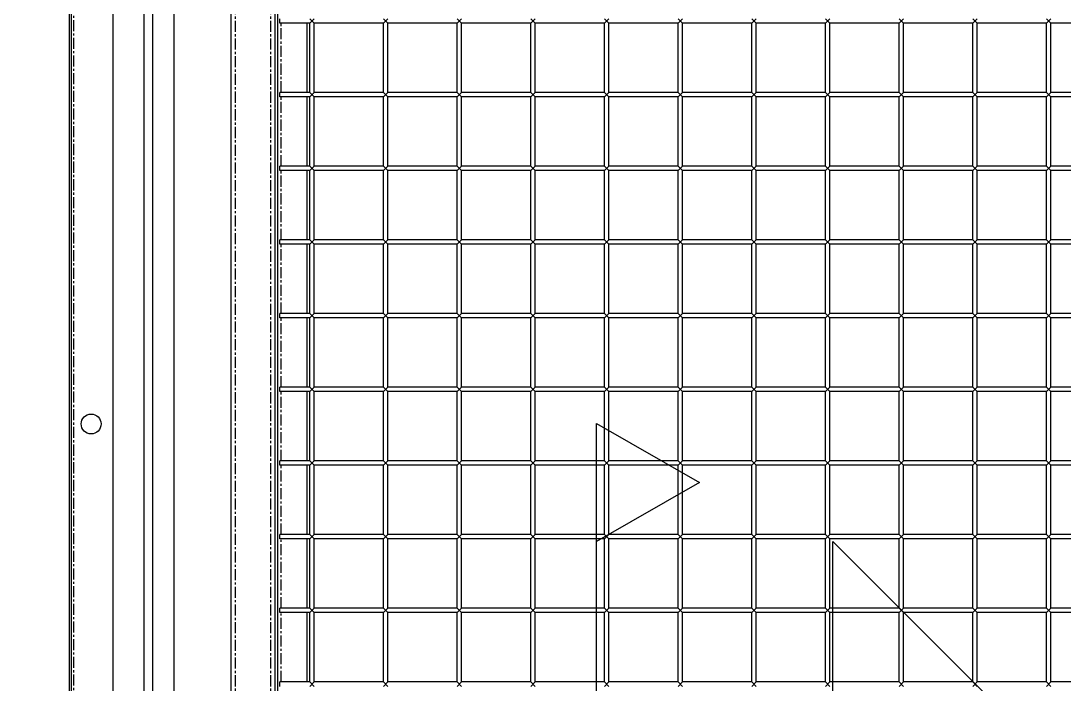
# Model space of a CAD drawing. Header units: millimetres. Extents: x -198529 to 244266, y -64 to 158464.
# Drawn here: x -146401 to -145693, y 97567 to 98017 of the extents above; entities that cross this region are included whole.
import ezdxf

# ---------------------------------------------------------------- set-up
doc = ezdxf.new("R2010")
doc.units = ezdxf.units.MM
doc.linetypes.add('CENTER', pattern=[12, 7.5, -1.5, 1.5, -1.5])
doc.linetypes.add('HIDDEN2', pattern=[4.7625, 3.175, -1.5875])
for name, color, linetype in [('0-DCC', 30, 'Continuous'), ('0-DCC-STRUC-T', 4, 'Continuous'), ('K-CEIL-DCC-RACK', 10, 'Continuous')]:
    doc.layers.add(name, color=color, linetype=linetype)

# ---------------------------------------------------------------- blocks, each defined once
blk = doc.blocks.new('DCC2850x2600(左)')
at = {"color": 0, "linetype": 'Continuous'}
for p, q in [((47850, -71878.48), (47850, -74478.48)), ((47851.5, -71878.48), (47851.5, -74478.48)), ((47960, -74478.48), (47960, -71878.48)), ((47990, -74478.48), (47990, -71878.48)), ((47991.5, -71930.88), (47991.5, -74426.08)), ((47880, -74441.08), (47880, -71960.73)), ((47921.28, -74441.08), (47921.28, -71960.73)), ((47993, -73656.48), (47993, -73653.48)), ((48016.5, -73656.48), (48013.5, -73653.48)), ((48013.5, -73656.48), (48016.5, -73653.48)), ((48066.5, -73656.48), (48063.5, -73653.48)), ((48063.5, -73656.48), (48066.5, -73653.48)), ((48116.5, -73656.48), (48113.5, -73653.48)), ((48113.5, -73656.48), (48116.5, -73653.48)), ((48166.5, -73656.48), (48163.5, -73653.48)), ((48163.5, -73656.48), (48166.5, -73653.48)), ((48213.5, -73653.48), (48216.5, -73656.48)), ((48213.5, -73656.48), (48216.5, -73653.48)), ((48263.5, -73653.48), (48266.5, -73656.48)), ((48263.5, -73656.48), (48266.5, -73653.48)), ((48313.5, -73653.48), (48316.5, -73656.48)), ((48313.5, -73656.48), (48316.5, -73653.48)), ((48363.5, -73653.48), (48366.5, -73656.48)), ((48363.5, -73656.48), (48366.5, -73653.48)), ((48413.5, -73653.48), (48416.5, -73656.48)), ((48413.5, -73656.48), (48416.5, -73653.48)), ((48463.5, -73653.48), (48466.5, -73656.48)), ((48463.5, -73656.48), (48466.5, -73653.48)), ((48513.5, -73653.48), (48516.5, -73656.48)), ((48513.5, -73656.48), (48516.5, -73653.48)), ((48013.5, -73656.48), (47993, -73656.48)), ((48011.5, -73656.48), (48011.5, -73703.48)), ((48013.5, -73703.48), (48013.5, -73656.48)), ((48016.5, -73703.48), (48016.5, -73656.48)), ((48063.5, -73656.48), (48016.5, -73656.48)), ((48063.5, -73703.48), (48063.5, -73656.48)), ((48066.5, -73703.48), (48066.5, -73656.48)), ((48113.5, -73656.48), (48066.5, -73656.48)), ((48113.5, -73703.48), (48113.5, -73656.48)), ((48116.5, -73703.48), (48116.5, -73656.48)), ((48163.5, -73656.48), (48116.5, -73656.48)), ((48163.5, -73703.48), (48163.5, -73656.48)), ((48166.5, -73703.48), (48166.5, -73656.48)), ((48213.5, -73656.48), (48166.5, -73656.48)), ((48213.5, -73703.48), (48213.5, -73656.48)), ((48216.5, -73703.48), (48216.5, -73656.48)), ((48263.5, -73656.48), (48216.5, -73656.48)), ((48263.5, -73703.48), (48263.5, -73656.48)), ((48266.5, -73703.48), (48266.5, -73656.48)), ((48313.5, -73656.48), (48266.5, -73656.48)), ((48313.5, -73703.48), (48313.5, -73656.48)), ((48316.5, -73703.48), (48316.5, -73656.48)), ((48363.5, -73656.48), (48316.5, -73656.48)), ((48363.5, -73703.48), (48363.5, -73656.48)), ((48366.5, -73703.48), (48366.5, -73656.48)), ((48413.5, -73656.48), (48366.5, -73656.48)), ((48413.5, -73703.48), (48413.5, -73656.48)), ((48416.5, -73703.48), (48416.5, -73656.48)), ((48463.5, -73656.48), (48416.5, -73656.48)), ((48463.5, -73703.48), (48463.5, -73656.48)), ((48466.5, -73703.48), (48466.5, -73656.48)), ((48513.5, -73656.48), (48466.5, -73656.48)), ((48513.5, -73703.48), (48513.5, -73656.48)), ((48516.5, -73703.48), (48516.5, -73656.48)), ((48563.5, -73656.48), (48516.5, -73656.48)), ((47993, -73706.48), (47993, -73703.48)), ((48013.5, -73703.48), (47993, -73703.48)), ((48016.5, -73706.48), (48013.5, -73703.48)), ((48013.5, -73706.48), (48016.5, -73703.48)), ((48063.5, -73703.48), (48016.5, -73703.48)), ((48066.5, -73706.48), (48063.5, -73703.48)), ((48063.5, -73706.48), (48066.5, -73703.48)), ((48113.5, -73703.48), (48066.5, -73703.48)), ((48116.5, -73706.48), (48113.5, -73703.48)), ((48113.5, -73706.48), (48116.5, -73703.48)), ((48163.5, -73703.48), (48116.5, -73703.48)), ((48163.5, -73703.48), (48166.5, -73706.48)), ((48163.5, -73706.48), (48166.5, -73703.48)), ((48213.5, -73703.48), (48166.5, -73703.48)), ((48213.5, -73703.48), (48216.5, -73706.48)), ((48213.5, -73706.48), (48216.5, -73703.48)), ((48263.5, -73703.48), (48216.5, -73703.48)), ((48263.5, -73703.48), (48266.5, -73706.48)), ((48263.5, -73706.48), (48266.5, -73703.48)), ((48313.5, -73703.48), (48266.5, -73703.48)), ((48313.5, -73703.48), (48316.5, -73706.48)), ((48313.5, -73706.48), (48316.5, -73703.48)), ((48363.5, -73703.48), (48316.5, -73703.48)), ((48363.5, -73703.48), (48366.5, -73706.48)), ((48363.5, -73706.48), (48366.5, -73703.48)), ((48413.5, -73703.48), (48366.5, -73703.48)), ((48413.5, -73703.48), (48416.5, -73706.48)), ((48413.5, -73706.48), (48416.5, -73703.48)), ((48463.5, -73703.48), (48416.5, -73703.48)), ((48463.5, -73703.48), (48466.5, -73706.48)), ((48463.5, -73706.48), (48466.5, -73703.48)), ((48513.5, -73703.48), (48466.5, -73703.48)), ((48513.5, -73703.48), (48516.5, -73706.48)), ((48513.5, -73706.48), (48516.5, -73703.48)), ((48563.5, -73703.48), (48516.5, -73703.48)), ((48013.5, -73706.48), (47993, -73706.48)), ((48011.5, -73706.48), (48011.5, -73753.48)), ((48013.5, -73753.48), (48013.5, -73706.48)), ((48016.5, -73753.48), (48016.5, -73706.48)), ((48063.5, -73706.48), (48016.5, -73706.48)), ((48063.5, -73753.48), (48063.5, -73706.48)), ((48066.5, -73753.48), (48066.5, -73706.48)), ((48113.5, -73706.48), (48066.5, -73706.48)), ((48113.5, -73753.48), (48113.5, -73706.48)), ((48116.5, -73753.48), (48116.5, -73706.48)), ((48163.5, -73706.48), (48116.5, -73706.48)), ((48163.5, -73753.48), (48163.5, -73706.48)), ((48166.5, -73753.48), (48166.5, -73706.48)), ((48213.5, -73706.48), (48166.5, -73706.48)), ((48213.5, -73753.48), (48213.5, -73706.48)), ((48216.5, -73753.48), (48216.5, -73706.48)), ((48263.5, -73706.48), (48216.5, -73706.48)), ((48263.5, -73753.48), (48263.5, -73706.48)), ((48266.5, -73753.48), (48266.5, -73706.48)), ((48313.5, -73706.48), (48266.5, -73706.48)), ((48313.5, -73753.48), (48313.5, -73706.48)), ((48316.5, -73753.48), (48316.5, -73706.48)), ((48363.5, -73706.48), (48316.5, -73706.48)), ((48363.5, -73753.48), (48363.5, -73706.48)), ((48366.5, -73753.48), (48366.5, -73706.48)), ((48413.5, -73706.48), (48366.5, -73706.48)), ((48413.5, -73753.48), (48413.5, -73706.48)), ((48416.5, -73753.48), (48416.5, -73706.48)), ((48463.5, -73706.48), (48416.5, -73706.48)), ((48463.5, -73753.48), (48463.5, -73706.48)), ((48466.5, -73753.48), (48466.5, -73706.48)), ((48513.5, -73706.48), (48466.5, -73706.48)), ((48513.5, -73753.48), (48513.5, -73706.48)), ((48516.5, -73753.48), (48516.5, -73706.48)), ((48563.5, -73706.48), (48516.5, -73706.48)), ((47993, -73756.48), (47993, -73753.48)), ((48013.5, -73753.48), (47993, -73753.48)), ((48016.5, -73756.48), (48013.5, -73753.48)), ((48013.5, -73756.48), (48016.5, -73753.48)), ((48063.5, -73753.48), (48016.5, -73753.48)), ((48066.5, -73756.48), (48063.5, -73753.48)), ((48063.5, -73756.48), (48066.5, -73753.48)), ((48113.5, -73753.48), (48066.5, -73753.48)), ((48113.5, -73753.48), (48116.5, -73756.48)), ((48113.5, -73756.48), (48116.5, -73753.48)), ((48163.5, -73753.48), (48116.5, -73753.48)), ((48163.5, -73753.48), (48166.5, -73756.48)), ((48163.5, -73756.48), (48166.5, -73753.48)), ((48213.5, -73753.48), (48166.5, -73753.48)), ((48213.5, -73753.48), (48216.5, -73756.48)), ((48213.5, -73756.48), (48216.5, -73753.48)), ((48263.5, -73753.48), (48216.5, -73753.48)), ((48263.5, -73753.48), (48266.5, -73756.48)), ((48263.5, -73756.48), (48266.5, -73753.48)), ((48313.5, -73753.48), (48266.5, -73753.48)), ((48313.5, -73753.48), (48316.5, -73756.48)), ((48313.5, -73756.48), (48316.5, -73753.48)), ((48363.5, -73753.48), (48316.5, -73753.48)), ((48363.5, -73753.48), (48366.5, -73756.48)), ((48363.5, -73756.48), (48366.5, -73753.48)), ((48413.5, -73753.48), (48366.5, -73753.48)), ((48413.5, -73753.48), (48416.5, -73756.48)), ((48413.5, -73756.48), (48416.5, -73753.48)), ((48463.5, -73753.48), (48416.5, -73753.48)), ((48463.5, -73753.48), (48466.5, -73756.48)), ((48463.5, -73756.48), (48466.5, -73753.48)), ((48513.5, -73753.48), (48466.5, -73753.48)), ((48513.5, -73753.48), (48516.5, -73756.48)), ((48513.5, -73756.48), (48516.5, -73753.48)), ((48563.5, -73753.48), (48516.5, -73753.48)), ((48013.5, -73756.48), (47993, -73756.48)), ((48011.5, -73756.48), (48011.5, -73803.48)), ((48013.5, -73803.48), (48013.5, -73756.48)), ((48016.5, -73803.48), (48016.5, -73756.48)), ((48063.5, -73756.48), (48016.5, -73756.48)), ((48063.5, -73803.48), (48063.5, -73756.48)), ((48066.5, -73803.48), (48066.5, -73756.48)), ((48113.5, -73756.48), (48066.5, -73756.48)), ((48113.5, -73803.48), (48113.5, -73756.48)), ((48116.5, -73803.48), (48116.5, -73756.48)), ((48163.5, -73756.48), (48116.5, -73756.48)), ((48163.5, -73803.48), (48163.5, -73756.48)), ((48166.5, -73803.48), (48166.5, -73756.48)), ((48213.5, -73756.48), (48166.5, -73756.48)), ((48213.5, -73803.48), (48213.5, -73756.48)), ((48216.5, -73803.48), (48216.5, -73756.48)), ((48263.5, -73756.48), (48216.5, -73756.48)), ((48263.5, -73803.48), (48263.5, -73756.48)), ((48266.5, -73803.48), (48266.5, -73756.48)), ((48313.5, -73756.48), (48266.5, -73756.48)), ((48313.5, -73803.48), (48313.5, -73756.48)), ((48316.5, -73803.48), (48316.5, -73756.48)), ((48363.5, -73756.48), (48316.5, -73756.48)), ((48363.5, -73803.48), (48363.5, -73756.48)), ((48366.5, -73803.48), (48366.5, -73756.48)), ((48413.5, -73756.48), (48366.5, -73756.48)), ((48413.5, -73803.48), (48413.5, -73756.48)), ((48416.5, -73803.48), (48416.5, -73756.48)), ((48463.5, -73756.48), (48416.5, -73756.48)), ((48463.5, -73803.48), (48463.5, -73756.48)), ((48466.5, -73803.48), (48466.5, -73756.48)), ((48513.5, -73756.48), (48466.5, -73756.48)), ((48513.5, -73803.48), (48513.5, -73756.48)), ((48516.5, -73803.48), (48516.5, -73756.48)), ((48563.5, -73756.48), (48516.5, -73756.48)), ((47993, -73806.48), (47993, -73803.48)), ((48013.5, -73803.48), (47993, -73803.48)), ((48013.5, -73806.48), (47993, -73806.48)), ((48011.5, -73806.48), (48011.5, -73853.48)), ((48016.5, -73806.48), (48013.5, -73803.48)), ((48013.5, -73806.48), (48016.5, -73803.48)), ((48013.5, -73853.48), (48013.5, -73806.48)), ((48063.5, -73803.48), (48016.5, -73803.48)), ((48016.5, -73853.48), (48016.5, -73806.48)), ((48063.5, -73806.48), (48016.5, -73806.48)), ((48063.5, -73803.48), (48066.5, -73806.48)), ((48063.5, -73806.48), (48066.5, -73803.48)), ((48063.5, -73853.48), (48063.5, -73806.48)), ((48113.5, -73803.48), (48066.5, -73803.48)), ((48066.5, -73853.48), (48066.5, -73806.48)), ((48113.5, -73806.48), (48066.5, -73806.48)), ((48113.5, -73803.48), (48116.5, -73806.48)), ((48113.5, -73806.48), (48116.5, -73803.48)), ((48113.5, -73853.48), (48113.5, -73806.48)), ((48163.5, -73803.48), (48116.5, -73803.48)), ((48116.5, -73853.48), (48116.5, -73806.48)), ((48163.5, -73806.48), (48116.5, -73806.48)), ((48163.5, -73803.48), (48166.5, -73806.48)), ((48163.5, -73806.48), (48166.5, -73803.48)), ((48163.5, -73853.48), (48163.5, -73806.48)), ((48213.5, -73803.48), (48166.5, -73803.48)), ((48166.5, -73853.48), (48166.5, -73806.48)), ((48213.5, -73806.48), (48166.5, -73806.48)), ((48213.5, -73803.48), (48216.5, -73806.48)), ((48213.5, -73806.48), (48216.5, -73803.48)), ((48213.5, -73853.48), (48213.5, -73806.48)), ((48263.5, -73803.48), (48216.5, -73803.48)), ((48216.5, -73853.48), (48216.5, -73806.48)), ((48263.5, -73806.48), (48216.5, -73806.48)), ((48263.5, -73803.48), (48266.5, -73806.48)), ((48263.5, -73806.48), (48266.5, -73803.48)), ((48263.5, -73853.48), (48263.5, -73806.48)), ((48313.5, -73803.48), (48266.5, -73803.48)), ((48266.5, -73853.48), (48266.5, -73806.48)), ((48313.5, -73806.48), (48266.5, -73806.48)), ((48313.5, -73803.48), (48316.5, -73806.48)), ((48313.5, -73806.48), (48316.5, -73803.48)), ((48313.5, -73853.48), (48313.5, -73806.48)), ((48363.5, -73803.48), (48316.5, -73803.48)), ((48316.5, -73853.48), (48316.5, -73806.48)), ((48363.5, -73806.48), (48316.5, -73806.48)), ((48363.5, -73803.48), (48366.5, -73806.48)), ((48363.5, -73806.48), (48366.5, -73803.48)), ((48363.5, -73853.48), (48363.5, -73806.48)), ((48413.5, -73803.48), (48366.5, -73803.48)), ((48366.5, -73853.48), (48366.5, -73806.48)), ((48413.5, -73806.48), (48366.5, -73806.48)), ((48413.5, -73803.48), (48416.5, -73806.48)), ((48413.5, -73806.48), (48416.5, -73803.48)), ((48413.5, -73853.48), (48413.5, -73806.48)), ((48463.5, -73803.48), (48416.5, -73803.48)), ((48416.5, -73853.48), (48416.5, -73806.48)), ((48463.5, -73806.48), (48416.5, -73806.48)), ((48463.5, -73803.48), (48466.5, -73806.48)), ((48463.5, -73806.48), (48466.5, -73803.48)), ((48463.5, -73853.48), (48463.5, -73806.48)), ((48513.5, -73803.48), (48466.5, -73803.48)), ((48466.5, -73853.48), (48466.5, -73806.48)), ((48513.5, -73806.48), (48466.5, -73806.48)), ((48513.5, -73803.48), (48516.5, -73806.48)), ((48513.5, -73806.48), (48516.5, -73803.48)), ((48513.5, -73853.48), (48513.5, -73806.48)), ((48563.5, -73803.48), (48516.5, -73803.48)), ((48516.5, -73853.48), (48516.5, -73806.48)), ((48563.5, -73806.48), (48516.5, -73806.48)), ((47993, -73856.48), (47993, -73853.48)), ((48013.5, -73853.48), (47993, -73853.48)), ((48013.5, -73856.48), (47993, -73856.48)), ((48011.5, -73856.48), (48011.5, -73903.48)), ((48013.5, -73853.48), (48016.5, -73856.48)), ((48013.5, -73856.48), (48016.5, -73853.48)), ((48013.5, -73903.48), (48013.5, -73856.48)), ((48063.5, -73853.48), (48016.5, -73853.48)), ((48016.5, -73903.48), (48016.5, -73856.48)), ((48063.5, -73856.48), (48016.5, -73856.48)), ((48063.5, -73853.48), (48066.5, -73856.48)), ((48063.5, -73856.48), (48066.5, -73853.48)), ((48063.5, -73903.48), (48063.5, -73856.48)), ((48113.5, -73853.48), (48066.5, -73853.48)), ((48066.5, -73903.48), (48066.5, -73856.48)), ((48113.5, -73856.48), (48066.5, -73856.48)), ((48113.5, -73853.48), (48116.5, -73856.48)), ((48113.5, -73856.48), (48116.5, -73853.48)), ((48113.5, -73903.48), (48113.5, -73856.48)), ((48163.5, -73853.48), (48116.5, -73853.48)), ((48116.5, -73903.48), (48116.5, -73856.48)), ((48163.5, -73856.48), (48116.5, -73856.48)), ((48163.5, -73853.48), (48166.5, -73856.48)), ((48163.5, -73856.48), (48166.5, -73853.48)), ((48163.5, -73903.48), (48163.5, -73856.48)), ((48213.5, -73853.48), (48166.5, -73853.48)), ((48166.5, -73903.48), (48166.5, -73856.48)), ((48213.5, -73856.48), (48166.5, -73856.48)), ((48213.5, -73853.48), (48216.5, -73856.48)), ((48213.5, -73856.48), (48216.5, -73853.48)), ((48213.5, -73903.48), (48213.5, -73856.48)), ((48263.5, -73853.48), (48216.5, -73853.48)), ((48216.5, -73903.48), (48216.5, -73856.48)), ((48263.5, -73856.48), (48216.5, -73856.48)), ((48263.5, -73853.48), (48266.5, -73856.48)), ((48263.5, -73856.48), (48266.5, -73853.48)), ((48263.5, -73903.48), (48263.5, -73856.48)), ((48313.5, -73853.48), (48266.5, -73853.48)), ((48266.5, -73903.48), (48266.5, -73856.48)), ((48313.5, -73856.48), (48266.5, -73856.48)), ((48313.5, -73853.48), (48316.5, -73856.48)), ((48313.5, -73856.48), (48316.5, -73853.48)), ((48313.5, -73903.48), (48313.5, -73856.48)), ((48363.5, -73853.48), (48316.5, -73853.48)), ((48316.5, -73903.48), (48316.5, -73856.48)), ((48363.5, -73856.48), (48316.5, -73856.48)), ((48363.5, -73853.48), (48366.5, -73856.48)), ((48363.5, -73856.48), (48366.5, -73853.48)), ((48363.5, -73903.48), (48363.5, -73856.48)), ((48413.5, -73853.48), (48366.5, -73853.48)), ((48366.5, -73903.48), (48366.5, -73856.48)), ((48413.5, -73856.48), (48366.5, -73856.48)), ((48413.5, -73853.48), (48416.5, -73856.48)), ((48413.5, -73856.48), (48416.5, -73853.48)), ((48413.5, -73903.48), (48413.5, -73856.48)), ((48463.5, -73853.48), (48416.5, -73853.48)), ((48416.5, -73903.48), (48416.5, -73856.48)), ((48463.5, -73856.48), (48416.5, -73856.48)), ((48463.5, -73853.48), (48466.5, -73856.48)), ((48463.5, -73856.48), (48466.5, -73853.48)), ((48463.5, -73903.48), (48463.5, -73856.48)), ((48513.5, -73853.48), (48466.5, -73853.48)), ((48466.5, -73903.48), (48466.5, -73856.48)), ((48513.5, -73856.48), (48466.5, -73856.48)), ((48513.5, -73853.48), (48516.5, -73856.48)), ((48513.5, -73856.48), (48516.5, -73853.48)), ((48513.5, -73903.48), (48513.5, -73856.48)), ((48563.5, -73853.48), (48516.5, -73853.48)), ((48516.5, -73903.48), (48516.5, -73856.48)), ((48563.5, -73856.48), (48516.5, -73856.48)), ((47993, -73906.48), (47993, -73903.48)), ((48013.5, -73903.48), (47993, -73903.48)), ((48013.5, -73906.48), (47993, -73906.48)), ((48011.5, -73906.48), (48011.5, -73953.48)), ((48013.5, -73903.48), (48016.5, -73906.48)), ((48013.5, -73906.48), (48016.5, -73903.48)), ((48013.5, -73953.48), (48013.5, -73906.48)), ((48063.5, -73903.48), (48016.5, -73903.48)), ((48016.5, -73953.48), (48016.5, -73906.48)), ((48063.5, -73906.48), (48016.5, -73906.48)), ((48063.5, -73903.48), (48066.5, -73906.48)), ((48063.5, -73906.48), (48066.5, -73903.48)), ((48063.5, -73953.48), (48063.5, -73906.48)), ((48113.5, -73903.48), (48066.5, -73903.48)), ((48066.5, -73953.48), (48066.5, -73906.48)), ((48113.5, -73906.48), (48066.5, -73906.48)), ((48113.5, -73903.48), (48116.5, -73906.48)), ((48113.5, -73906.48), (48116.5, -73903.48)), ((48113.5, -73953.48), (48113.5, -73906.48)), ((48163.5, -73903.48), (48116.5, -73903.48)), ((48116.5, -73953.48), (48116.5, -73906.48)), ((48163.5, -73906.48), (48116.5, -73906.48)), ((48163.5, -73903.48), (48166.5, -73906.48)), ((48163.5, -73906.48), (48166.5, -73903.48)), ((48163.5, -73953.48), (48163.5, -73906.48)), ((48213.5, -73903.48), (48166.5, -73903.48)), ((48166.5, -73953.48), (48166.5, -73906.48)), ((48213.5, -73906.48), (48166.5, -73906.48)), ((48213.5, -73903.48), (48216.5, -73906.48)), ((48213.5, -73906.48), (48216.5, -73903.48)), ((48213.5, -73953.48), (48213.5, -73906.48)), ((48263.5, -73903.48), (48216.5, -73903.48)), ((48216.5, -73953.48), (48216.5, -73906.48)), ((48263.5, -73906.48), (48216.5, -73906.48)), ((48263.5, -73903.48), (48266.5, -73906.48)), ((48263.5, -73906.48), (48266.5, -73903.48)), ((48263.5, -73953.48), (48263.5, -73906.48)), ((48313.5, -73903.48), (48266.5, -73903.48)), ((48266.5, -73953.48), (48266.5, -73906.48)), ((48313.5, -73906.48), (48266.5, -73906.48)), ((48313.5, -73903.48), (48316.5, -73906.48)), ((48313.5, -73906.48), (48316.5, -73903.48)), ((48313.5, -73953.48), (48313.5, -73906.48)), ((48363.5, -73903.48), (48316.5, -73903.48)), ((48316.5, -73953.48), (48316.5, -73906.48)), ((48363.5, -73906.48), (48316.5, -73906.48)), ((48363.5, -73903.48), (48366.5, -73906.48)), ((48363.5, -73906.48), (48366.5, -73903.48)), ((48363.5, -73953.48), (48363.5, -73906.48)), ((48413.5, -73903.48), (48366.5, -73903.48)), ((48366.5, -73953.48), (48366.5, -73906.48)), ((48413.5, -73906.48), (48366.5, -73906.48)), ((48413.5, -73903.48), (48416.5, -73906.48)), ((48413.5, -73906.48), (48416.5, -73903.48)), ((48413.5, -73953.48), (48413.5, -73906.48)), ((48463.5, -73903.48), (48416.5, -73903.48)), ((48416.5, -73953.48), (48416.5, -73906.48)), ((48463.5, -73906.48), (48416.5, -73906.48)), ((48463.5, -73903.48), (48466.5, -73906.48)), ((48463.5, -73906.48), (48466.5, -73903.48)), ((48463.5, -73953.48), (48463.5, -73906.48)), ((48513.5, -73903.48), (48466.5, -73903.48)), ((48466.5, -73953.48), (48466.5, -73906.48)), ((48513.5, -73906.48), (48466.5, -73906.48)), ((48513.5, -73903.48), (48516.5, -73906.48)), ((48513.5, -73906.48), (48516.5, -73903.48)), ((48513.5, -73953.48), (48513.5, -73906.48)), ((48563.5, -73903.48), (48516.5, -73903.48)), ((48516.5, -73953.48), (48516.5, -73906.48)), ((48563.5, -73906.48), (48516.5, -73906.48)), ((47993, -73956.48), (47993, -73953.48)), ((48013.5, -73953.48), (47993, -73953.48)), ((48013.5, -73956.48), (47993, -73956.48)), ((48011.5, -73956.48), (48011.5, -74003.48)), ((48013.5, -73953.48), (48016.5, -73956.48)), ((48013.5, -73956.48), (48016.5, -73953.48)), ((48013.5, -74003.48), (48013.5, -73956.48)), ((48063.5, -73953.48), (48016.5, -73953.48)), ((48016.5, -74003.48), (48016.5, -73956.48)), ((48063.5, -73956.48), (48016.5, -73956.48)), ((48063.5, -73953.48), (48066.5, -73956.48)), ((48063.5, -73956.48), (48066.5, -73953.48)), ((48063.5, -74003.48), (48063.5, -73956.48)), ((48113.5, -73953.48), (48066.5, -73953.48)), ((48066.5, -74003.48), (48066.5, -73956.48)), ((48113.5, -73956.48), (48066.5, -73956.48)), ((48113.5, -73953.48), (48116.5, -73956.48)), ((48113.5, -73956.48), (48116.5, -73953.48)), ((48113.5, -74003.48), (48113.5, -73956.48)), ((48163.5, -73953.48), (48116.5, -73953.48)), ((48116.5, -74003.48), (48116.5, -73956.48)), ((48163.5, -73956.48), (48116.5, -73956.48)), ((48163.5, -73953.48), (48166.5, -73956.48)), ((48163.5, -73956.48), (48166.5, -73953.48)), ((48163.5, -74003.48), (48163.5, -73956.48)), ((48213.5, -73953.48), (48166.5, -73953.48)), ((48166.5, -74003.48), (48166.5, -73956.48)), ((48213.5, -73956.48), (48166.5, -73956.48)), ((48213.5, -73953.48), (48216.5, -73956.48)), ((48213.5, -73956.48), (48216.5, -73953.48)), ((48213.5, -74003.48), (48213.5, -73956.48)), ((48263.5, -73953.48), (48216.5, -73953.48)), ((48216.5, -74003.48), (48216.5, -73956.48)), ((48263.5, -73956.48), (48216.5, -73956.48)), ((48263.5, -73953.48), (48266.5, -73956.48)), ((48263.5, -73956.48), (48266.5, -73953.48)), ((48263.5, -74003.48), (48263.5, -73956.48)), ((48313.5, -73953.48), (48266.5, -73953.48)), ((48266.5, -74003.48), (48266.5, -73956.48)), ((48313.5, -73956.48), (48266.5, -73956.48)), ((48313.5, -73953.48), (48316.5, -73956.48)), ((48313.5, -73956.48), (48316.5, -73953.48)), ((48313.5, -74003.48), (48313.5, -73956.48)), ((48363.5, -73953.48), (48316.5, -73953.48)), ((48316.5, -74003.48), (48316.5, -73956.48)), ((48363.5, -73956.48), (48316.5, -73956.48)), ((48363.5, -73953.48), (48366.5, -73956.48)), ((48363.5, -73956.48), (48366.5, -73953.48)), ((48363.5, -74003.48), (48363.5, -73956.48)), ((48413.5, -73953.48), (48366.5, -73953.48)), ((48366.5, -74003.48), (48366.5, -73956.48)), ((48413.5, -73956.48), (48366.5, -73956.48)), ((48413.5, -73953.48), (48416.5, -73956.48)), ((48413.5, -73956.48), (48416.5, -73953.48)), ((48413.5, -74003.48), (48413.5, -73956.48)), ((48463.5, -73953.48), (48416.5, -73953.48)), ((48416.5, -74003.48), (48416.5, -73956.48)), ((48463.5, -73956.48), (48416.5, -73956.48)), ((48463.5, -73953.48), (48466.5, -73956.48)), ((48463.5, -73956.48), (48466.5, -73953.48)), ((48463.5, -74003.48), (48463.5, -73956.48)), ((48513.5, -73953.48), (48466.5, -73953.48)), ((48466.5, -74003.48), (48466.5, -73956.48)), ((48513.5, -73956.48), (48466.5, -73956.48)), ((48513.5, -73953.48), (48516.5, -73956.48)), ((48513.5, -73956.48), (48516.5, -73953.48)), ((48513.5, -74003.48), (48513.5, -73956.48)), ((48563.5, -73953.48), (48516.5, -73953.48)), ((48516.5, -74003.48), (48516.5, -73956.48)), ((48563.5, -73956.48), (48516.5, -73956.48)), ((47993, -74006.48), (47993, -74003.48)), ((48013.5, -74003.48), (47993, -74003.48)), ((48013.5, -74006.48), (47993, -74006.48)), ((48011.5, -74006.48), (48011.5, -74053.48)), ((48013.5, -74003.48), (48016.5, -74006.48)), ((48013.5, -74006.48), (48016.5, -74003.48)), ((48013.5, -74053.48), (48013.5, -74006.48)), ((48063.5, -74003.48), (48016.5, -74003.48)), ((48016.5, -74053.48), (48016.5, -74006.48)), ((48063.5, -74006.48), (48016.5, -74006.48)), ((48063.5, -74003.48), (48066.5, -74006.48)), ((48063.5, -74006.48), (48066.5, -74003.48)), ((48063.5, -74053.48), (48063.5, -74006.48)), ((48113.5, -74003.48), (48066.5, -74003.48)), ((48066.5, -74053.48), (48066.5, -74006.48)), ((48113.5, -74006.48), (48066.5, -74006.48)), ((48113.5, -74003.48), (48116.5, -74006.48)), ((48113.5, -74006.48), (48116.5, -74003.48)), ((48113.5, -74053.48), (48113.5, -74006.48)), ((48163.5, -74003.48), (48116.5, -74003.48)), ((48116.5, -74053.48), (48116.5, -74006.48)), ((48163.5, -74006.48), (48116.5, -74006.48)), ((48163.5, -74003.48), (48166.5, -74006.48)), ((48163.5, -74006.48), (48166.5, -74003.48)), ((48163.5, -74053.48), (48163.5, -74006.48)), ((48213.5, -74003.48), (48166.5, -74003.48)), ((48166.5, -74053.48), (48166.5, -74006.48)), ((48213.5, -74006.48), (48166.5, -74006.48)), ((48213.5, -74003.48), (48216.5, -74006.48)), ((48213.5, -74006.48), (48216.5, -74003.48)), ((48213.5, -74053.48), (48213.5, -74006.48)), ((48263.5, -74003.48), (48216.5, -74003.48)), ((48216.5, -74053.48), (48216.5, -74006.48)), ((48263.5, -74006.48), (48216.5, -74006.48)), ((48263.5, -74003.48), (48266.5, -74006.48)), ((48263.5, -74006.48), (48266.5, -74003.48)), ((48263.5, -74053.48), (48263.5, -74006.48)), ((48313.5, -74003.48), (48266.5, -74003.48)), ((48266.5, -74053.48), (48266.5, -74006.48)), ((48313.5, -74006.48), (48266.5, -74006.48)), ((48313.5, -74003.48), (48316.5, -74006.48)), ((48313.5, -74006.48), (48316.5, -74003.48)), ((48313.5, -74053.48), (48313.5, -74006.48)), ((48363.5, -74003.48), (48316.5, -74003.48)), ((48316.5, -74053.48), (48316.5, -74006.48)), ((48363.5, -74006.48), (48316.5, -74006.48)), ((48363.5, -74003.48), (48366.5, -74006.48)), ((48363.5, -74006.48), (48366.5, -74003.48)), ((48363.5, -74053.48), (48363.5, -74006.48)), ((48413.5, -74003.48), (48366.5, -74003.48)), ((48366.5, -74053.48), (48366.5, -74006.48)), ((48413.5, -74006.48), (48366.5, -74006.48)), ((48413.5, -74003.48), (48416.5, -74006.48)), ((48413.5, -74006.48), (48416.5, -74003.48)), ((48413.5, -74053.48), (48413.5, -74006.48)), ((48463.5, -74003.48), (48416.5, -74003.48)), ((48416.5, -74053.48), (48416.5, -74006.48)), ((48463.5, -74006.48), (48416.5, -74006.48)), ((48463.5, -74003.48), (48466.5, -74006.48)), ((48463.5, -74006.48), (48466.5, -74003.48)), ((48463.5, -74053.48), (48463.5, -74006.48)), ((48513.5, -74003.48), (48466.5, -74003.48)), ((48466.5, -74053.48), (48466.5, -74006.48)), ((48513.5, -74006.48), (48466.5, -74006.48)), ((48513.5, -74003.48), (48516.5, -74006.48)), ((48513.5, -74006.48), (48516.5, -74003.48)), ((48513.5, -74053.48), (48513.5, -74006.48)), ((48563.5, -74003.48), (48516.5, -74003.48)), ((48516.5, -74053.48), (48516.5, -74006.48)), ((48563.5, -74006.48), (48516.5, -74006.48)), ((47993, -74056.48), (47993, -74053.48)), ((48013.5, -74053.48), (47993, -74053.48)), ((48013.5, -74056.48), (47993, -74056.48)), ((48011.5, -74056.48), (48011.5, -74103.48)), ((48013.5, -74053.48), (48016.5, -74056.48)), ((48013.5, -74056.48), (48016.5, -74053.48)), ((48013.5, -74103.48), (48013.5, -74056.48)), ((48063.5, -74053.48), (48016.5, -74053.48)), ((48016.5, -74103.48), (48016.5, -74056.48)), ((48063.5, -74056.48), (48016.5, -74056.48)), ((48063.5, -74053.48), (48066.5, -74056.48)), ((48063.5, -74056.48), (48066.5, -74053.48)), ((48063.5, -74103.48), (48063.5, -74056.48)), ((48113.5, -74053.48), (48066.5, -74053.48)), ((48066.5, -74103.48), (48066.5, -74056.48)), ((48113.5, -74056.48), (48066.5, -74056.48)), ((48113.5, -74053.48), (48116.5, -74056.48)), ((48113.5, -74056.48), (48116.5, -74053.48)), ((48113.5, -74103.48), (48113.5, -74056.48)), ((48163.5, -74053.48), (48116.5, -74053.48)), ((48116.5, -74103.48), (48116.5, -74056.48)), ((48163.5, -74056.48), (48116.5, -74056.48)), ((48163.5, -74053.48), (48166.5, -74056.48)), ((48163.5, -74056.48), (48166.5, -74053.48)), ((48163.5, -74103.48), (48163.5, -74056.48)), ((48213.5, -74053.48), (48166.5, -74053.48)), ((48166.5, -74103.48), (48166.5, -74056.48)), ((48213.5, -74056.48), (48166.5, -74056.48)), ((48213.5, -74053.48), (48216.5, -74056.48)), ((48213.5, -74056.48), (48216.5, -74053.48)), ((48213.5, -74103.48), (48213.5, -74056.48)), ((48263.5, -74053.48), (48216.5, -74053.48)), ((48216.5, -74103.48), (48216.5, -74056.48)), ((48263.5, -74056.48), (48216.5, -74056.48)), ((48263.5, -74053.48), (48266.5, -74056.48)), ((48263.5, -74056.48), (48266.5, -74053.48)), ((48263.5, -74103.48), (48263.5, -74056.48)), ((48313.5, -74053.48), (48266.5, -74053.48)), ((48266.5, -74103.48), (48266.5, -74056.48)), ((48313.5, -74056.48), (48266.5, -74056.48)), ((48313.5, -74053.48), (48316.5, -74056.48)), ((48313.5, -74056.48), (48316.5, -74053.48)), ((48313.5, -74103.48), (48313.5, -74056.48)), ((48363.5, -74053.48), (48316.5, -74053.48)), ((48316.5, -74103.48), (48316.5, -74056.48)), ((48363.5, -74056.48), (48316.5, -74056.48)), ((48363.5, -74053.48), (48366.5, -74056.48)), ((48363.5, -74056.48), (48366.5, -74053.48)), ((48363.5, -74103.48), (48363.5, -74056.48)), ((48413.5, -74053.48), (48366.5, -74053.48)), ((48366.5, -74103.48), (48366.5, -74056.48)), ((48413.5, -74056.48), (48366.5, -74056.48)), ((48413.5, -74053.48), (48416.5, -74056.48)), ((48413.5, -74056.48), (48416.5, -74053.48)), ((48413.5, -74103.48), (48413.5, -74056.48)), ((48463.5, -74053.48), (48416.5, -74053.48)), ((48416.5, -74103.48), (48416.5, -74056.48)), ((48463.5, -74056.48), (48416.5, -74056.48)), ((48463.5, -74053.48), (48466.5, -74056.48)), ((48463.5, -74056.48), (48466.5, -74053.48)), ((48463.5, -74103.48), (48463.5, -74056.48)), ((48513.5, -74053.48), (48466.5, -74053.48)), ((48466.5, -74103.48), (48466.5, -74056.48)), ((48513.5, -74056.48), (48466.5, -74056.48)), ((48513.5, -74053.48), (48516.5, -74056.48)), ((48513.5, -74056.48), (48516.5, -74053.48)), ((48513.5, -74103.48), (48513.5, -74056.48)), ((48563.5, -74053.48), (48516.5, -74053.48)), ((48516.5, -74103.48), (48516.5, -74056.48)), ((48563.5, -74056.48), (48516.5, -74056.48)), ((47993, -74106.48), (47993, -74103.48)), ((48013.5, -74103.48), (47993, -74103.48)), ((48013.5, -74103.48), (48016.5, -74106.48)), ((48013.5, -74106.48), (48016.5, -74103.48)), ((48063.5, -74103.48), (48016.5, -74103.48)), ((48063.5, -74103.48), (48066.5, -74106.48)), ((48063.5, -74106.48), (48066.5, -74103.48)), ((48113.5, -74103.48), (48066.5, -74103.48)), ((48113.5, -74103.48), (48116.5, -74106.48)), ((48113.5, -74106.48), (48116.5, -74103.48)), ((48163.5, -74103.48), (48116.5, -74103.48)), ((48163.5, -74103.48), (48166.5, -74106.48)), ((48163.5, -74106.48), (48166.5, -74103.48)), ((48213.5, -74103.48), (48166.5, -74103.48)), ((48213.5, -74103.48), (48216.5, -74106.48)), ((48213.5, -74106.48), (48216.5, -74103.48)), ((48263.5, -74103.48), (48216.5, -74103.48)), ((48263.5, -74103.48), (48266.5, -74106.48)), ((48263.5, -74106.48), (48266.5, -74103.48)), ((48313.5, -74103.48), (48266.5, -74103.48)), ((48313.5, -74103.48), (48316.5, -74106.48)), ((48313.5, -74106.48), (48316.5, -74103.48)), ((48363.5, -74103.48), (48316.5, -74103.48)), ((48363.5, -74103.48), (48366.5, -74106.48)), ((48363.5, -74106.48), (48366.5, -74103.48)), ((48413.5, -74103.48), (48366.5, -74103.48)), ((48413.5, -74103.48), (48416.5, -74106.48)), ((48413.5, -74106.48), (48416.5, -74103.48)), ((48463.5, -74103.48), (48416.5, -74103.48)), ((48463.5, -74103.48), (48466.5, -74106.48)), ((48463.5, -74106.48), (48466.5, -74103.48)), ((48513.5, -74103.48), (48466.5, -74103.48)), ((48513.5, -74103.48), (48516.5, -74106.48)), ((48513.5, -74106.48), (48516.5, -74103.48)), ((48563.5, -74103.48), (48516.5, -74103.48))]:
    blk.add_line(p, q, dxfattribs=at)
at = {"color": 0, "linetype": 'CENTER'}
for p, q in [((47853, -71878.48), (47853, -74478.48)), ((47963, -74478.48), (47963, -71878.48)), ((47987, -74478.48), (47987, -71878.48)), ((47994, -73703.48), (47994, -73656.48)), ((47994, -73753.48), (47994, -73706.48)), ((47994, -73803.48), (47994, -73756.48)), ((47994, -73853.48), (47994, -73806.48)), ((47994, -73903.48), (47994, -73856.48)), ((47994, -73953.48), (47994, -73906.48)), ((47994, -74003.48), (47994, -73956.48)), ((47994, -74053.48), (47994, -74006.48)), ((47994, -74103.48), (47994, -74056.48))]:
    blk.add_line(p, q, dxfattribs=at)
at = {"color": 0, "linetype": 'Continuous'}
blk.add_circle((47865, -73928.48), 6.75, dxfattribs=at)
blk = doc.blocks.new('H-方柱-200x8-X13')
blk.add_lwpolyline([(-100, -1190), (100, -1190), (100, 4860.48), (-100, 4860.48)], close=True)
at = {"linetype": 'HIDDEN2', "ltscale": 0.1}
blk.add_lwpolyline([(-94, -1190), (94, -1190), (94, 4860.48), (-94, 4860.48)], close=True, dxfattribs=at)

msp = doc.modelspace()

# ---------------------------------------------------------------- linework, layer by layer
at = {"layer": '0-DCC-STRUC-T'}
for points in [[(-146009.97, 97543.37), (-146009.97, 97743.37), (-146009.97, 97743.37), (-145939.97, 97703.37), (-146009.97, 97663.37)], [(-145849.5, 97543.37), (-145849.5, 97663.37), (-145729.5, 97543.37)]]:
    msp.add_lwpolyline(points, dxfattribs=at)
msp.add_solid([(-146009.97, 97743.37), (-146009.97, 97663.37), (-145939.97, 97703.37), (-146009.97, 97743.37)], dxfattribs=at)

# ---------------------------------------------------------------- block references
at = {"layer": '0-DCC'}
msp.add_blockref('DCC2850x2600(左)', (-194217.97, 171671.49), dxfattribs=at)
at = {"layer": 'K-CEIL-DCC-RACK'}
msp.add_blockref('H-方柱-200x8-X13', (-146411.04, 95682.53), dxfattribs=at)

doc.saveas('drawing.dxf')
